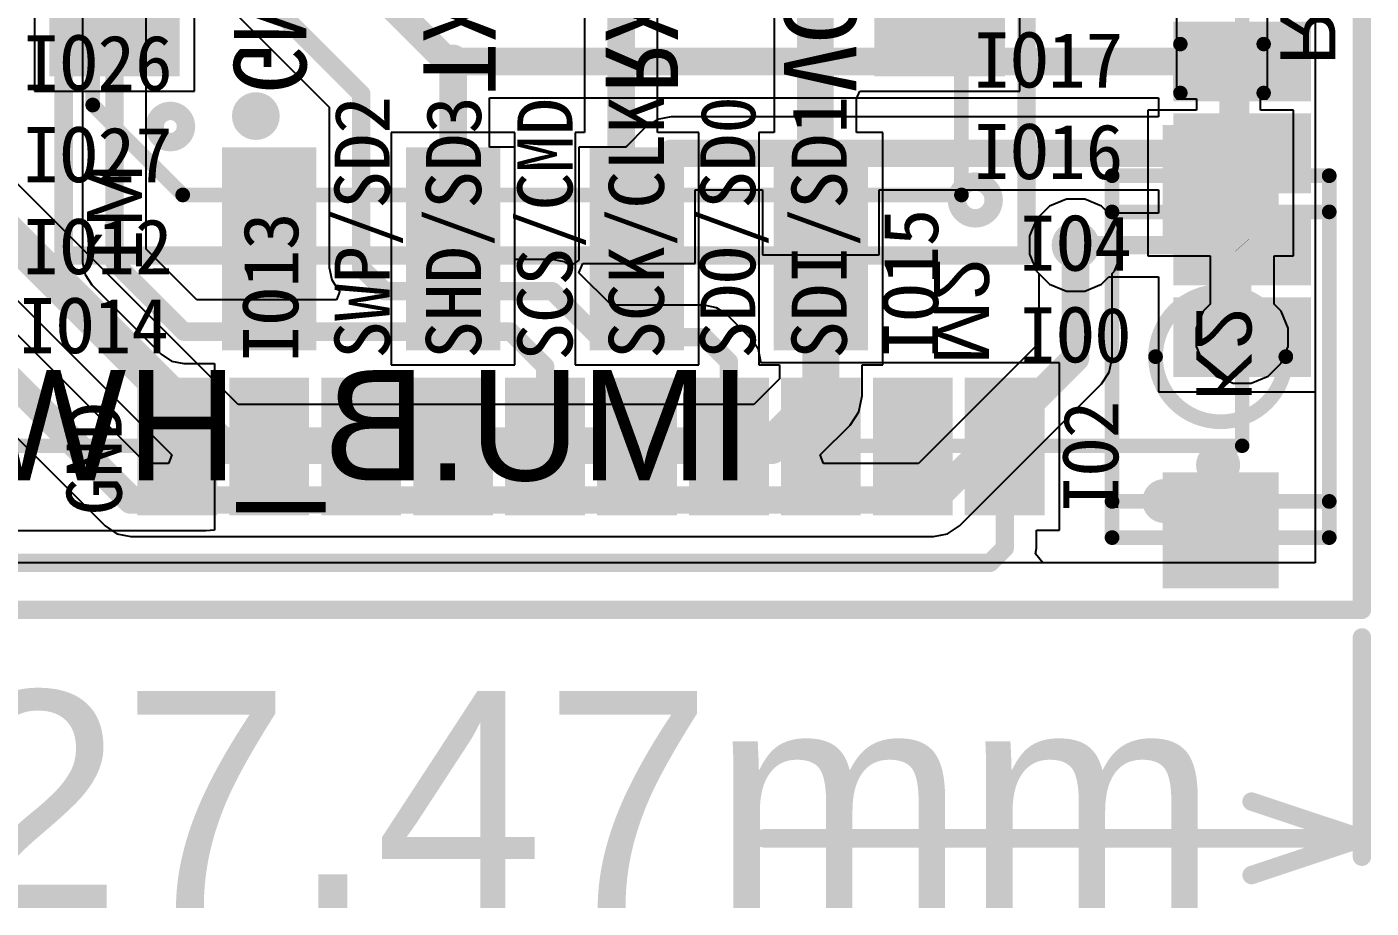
# Model space of a CAD drawing. Header units: millimetres. Extents: x -0.26 to 1.09, y -0.16 to 1.1.
# Drawn here: x 0.355 to 1.087, y -0.162 to 0.317 of the extents above; entities that cross this region are included whole.
import ezdxf

# ---------------------------------------------------------------- set-up
doc = ezdxf.new("R2010")
doc.units = ezdxf.units.MM
doc.header["$MEASUREMENT"] = 0
for name, color, linetype in [('BottomLayer', 5, 'Continuous'), ('BottomOverlay', 54, 'Continuous'), ('BottomPaste', 16, 'Continuous'), ('BottomSolder', 6, 'Continuous'), ('KeepOutLayer', 6, 'Continuous'), ('Mechanical2', 216, 'Continuous'), ('Mechanical3', 76, 'Continuous'), ('MultiLayer', 9, 'Continuous'), ('PadHoleLayer', 156, 'Continuous'), ('TopLayer', 1, 'Continuous'), ('TopOverlay', 2, 'Continuous'), ('TopPaste', 8, 'Continuous'), ('TopSolder', 216, 'Continuous'), ('ViaHoleLayer', 16, 'Continuous')]:
    doc.layers.add(name, color=color, linetype=linetype)
doc.styles.add('Arial', font='arial.ttf', dxfattribs={"height": 0.2})

# ---------------------------------------------------------------- blocks, each defined once
blk = doc.blocks.new('HI229_B_1')
at = {"layer": 'BottomLayer'}
for points in [[(-0.25591, 0.16772), (-0.19291, 0.16772), (-0.19291, 0.13228), (-0.25591, 0.13228)], [(0.19291, 0.16772), (0.25591, 0.16772), (0.25591, 0.13228), (0.19291, 0.13228)], [(-0.25591, 0.11772), (-0.19291, 0.11772), (-0.19291, 0.08228), (-0.25591, 0.08228)], [(0.19291, 0.11772), (0.25591, 0.11772), (0.25591, 0.08228), (0.19291, 0.08228)], [(-0.25591, 0.06772), (-0.19291, 0.06772), (-0.19291, 0.03228), (-0.25591, 0.03228)], [(0.19291, 0.06772), (0.25591, 0.06772), (0.25591, 0.03228), (0.19291, 0.03228)], [(-0.25591, 0.01772), (-0.19291, 0.01772), (-0.19291, -0.01772), (-0.25591, -0.01772)], [(0.19291, 0.01772), (0.25591, 0.01772), (0.25591, -0.01772), (0.19291, -0.01772)], [(-0.25591, -0.03228), (-0.19291, -0.03228), (-0.19291, -0.06772), (-0.25591, -0.06772)], [(0.19291, -0.03228), (0.25591, -0.03228), (0.25591, -0.06772), (0.19291, -0.06772)], [(-0.25591, -0.08228), (-0.19291, -0.08228), (-0.19291, -0.11772), (-0.25591, -0.11772)], [(0.19291, -0.08228), (0.25591, -0.08228), (0.25591, -0.11772), (0.19291, -0.11772)], [(-0.25591, -0.13228), (-0.19291, -0.13228), (-0.19291, -0.16772), (-0.25591, -0.16772)], [(0.19291, -0.13228), (0.25591, -0.13228), (0.25591, -0.16772), (0.19291, -0.16772)]]:
    blk.add_hatch(color=5, dxfattribs=at).paths.add_polyline_path(points)
at = {"layer": 'BottomPaste'}
for points in [[(-0.25591, 0.16772), (-0.19291, 0.16772), (-0.19291, 0.13228), (-0.25591, 0.13228)], [(0.19291, 0.16772), (0.25591, 0.16772), (0.25591, 0.13228), (0.19291, 0.13228)], [(-0.25591, 0.11772), (-0.19291, 0.11772), (-0.19291, 0.08228), (-0.25591, 0.08228)], [(0.19291, 0.11772), (0.25591, 0.11772), (0.25591, 0.08228), (0.19291, 0.08228)], [(-0.25591, 0.06772), (-0.19291, 0.06772), (-0.19291, 0.03228), (-0.25591, 0.03228)], [(0.19291, 0.06772), (0.25591, 0.06772), (0.25591, 0.03228), (0.19291, 0.03228)], [(-0.25591, 0.01772), (-0.19291, 0.01772), (-0.19291, -0.01772), (-0.25591, -0.01772)], [(0.19291, 0.01772), (0.25591, 0.01772), (0.25591, -0.01772), (0.19291, -0.01772)], [(-0.25591, -0.03228), (-0.19291, -0.03228), (-0.19291, -0.06772), (-0.25591, -0.06772)], [(0.19291, -0.03228), (0.25591, -0.03228), (0.25591, -0.06772), (0.19291, -0.06772)], [(-0.25591, -0.08228), (-0.19291, -0.08228), (-0.19291, -0.11772), (-0.25591, -0.11772)], [(0.19291, -0.08228), (0.25591, -0.08228), (0.25591, -0.11772), (0.19291, -0.11772)], [(-0.25591, -0.13228), (-0.19291, -0.13228), (-0.19291, -0.16772), (-0.25591, -0.16772)], [(0.19291, -0.13228), (0.25591, -0.13228), (0.25591, -0.16772), (0.19291, -0.16772)]]:
    blk.add_hatch(color=16, dxfattribs=at).paths.add_polyline_path(points)
at = {"layer": 'BottomSolder'}
for points in [[(-0.25991, 0.17172), (-0.18891, 0.17172), (-0.18891, 0.12828), (-0.25991, 0.12828)], [(0.18891, 0.17172), (0.25991, 0.17172), (0.25991, 0.12828), (0.18891, 0.12828)], [(-0.25991, 0.12172), (-0.18891, 0.12172), (-0.18891, 0.07828), (-0.25991, 0.07828)], [(0.18891, 0.12172), (0.25991, 0.12172), (0.25991, 0.07828), (0.18891, 0.07828)], [(-0.25991, 0.07172), (-0.18891, 0.07172), (-0.18891, 0.02828), (-0.25991, 0.02828)], [(0.18891, 0.07172), (0.25991, 0.07172), (0.25991, 0.02828), (0.18891, 0.02828)], [(-0.25991, 0.02172), (-0.18891, 0.02172), (-0.18891, -0.02172), (-0.25991, -0.02172)], [(0.18891, 0.02172), (0.25991, 0.02172), (0.25991, -0.02172), (0.18891, -0.02172)], [(-0.25991, -0.02828), (-0.18891, -0.02828), (-0.18891, -0.07172), (-0.25991, -0.07172)], [(0.18891, -0.02828), (0.25991, -0.02828), (0.25991, -0.07172), (0.18891, -0.07172)], [(-0.25991, -0.07828), (-0.18891, -0.07828), (-0.18891, -0.12172), (-0.25991, -0.12172)], [(0.18891, -0.07828), (0.25991, -0.07828), (0.25991, -0.12172), (0.18891, -0.12172)], [(-0.25991, -0.12828), (-0.18891, -0.12828), (-0.18891, -0.17172), (-0.25991, -0.17172)], [(0.18891, -0.12828), (0.25991, -0.12828), (0.25991, -0.17172), (0.18891, -0.17172)]]:
    blk.add_hatch(color=6, dxfattribs=at).paths.add_polyline_path(points)
at = {"layer": 'BottomOverlay', "const_width": 0.008}
for points in [[(-0.23622, 0.23622), (0.23622, 0.23622)], [(-0.23622, -0.18729), (-0.23622, 0.23622)], [(0.23622, -0.23622), (0.23622, 0.23622)], [(-0.23622, -0.18729), (-0.18729, -0.23622)], [(-0.18729, -0.23622), (0.23622, -0.23622)]]:
    blk.add_lwpolyline(points, dxfattribs=at)
at = {"layer": 'BottomOverlay'}
for points, const_width in [([(-0.23822, 0.23622, 1), (-0.23422, 0.23622, 1)], 0.004), ([(-0.23822, 0.23622, 1), (-0.23422, 0.23622, 1)], 0.004), ([(0.23422, 0.23622, 1), (0.23822, 0.23622, 1)], 0.004), ([(0.23422, 0.23622, 1), (0.23822, 0.23622, 1)], 0.004), ([(-0.23822, -0.18729, 1), (-0.23422, -0.18729, 1)], 0.004), ([(-0.23822, -0.18729, 1), (-0.23422, -0.18729, 1)], 0.004), ([(-0.18551, -0.199, 1), (-0.20249, -0.199, 1)], 0.01), ([(-0.20499, -0.199, 1), (-0.19999, -0.199, 1)], 0.005), ([(-0.18801, -0.199, 1), (-0.18301, -0.199, 1)], 0.005), ([(-0.18929, -0.23622, 1), (-0.18529, -0.23622, 1)], 0.004), ([(-0.18929, -0.23622, 1), (-0.18529, -0.23622, 1)], 0.004), ([(0.23422, -0.23622, 1), (0.23822, -0.23622, 1)], 0.004), ([(0.23422, -0.23622, 1), (0.23822, -0.23622, 1)], 0.004)]:
    blk.add_lwpolyline(points, format="xyb", close=True, dxfattribs=dict(at, const_width=const_width))
blk = doc.blocks.new('GY95T_B_2')
at = {"layer": 'BottomLayer'}
for points in [[(-0.24036, 0.12835), (-0.34272, 0.12835), (-0.34272, 0.17165), (-0.24036, 0.17165)], [(-0.28291, 0.17165), (-0.25291, 0.17165), (-0.25291, 0.13228), (-0.28291, 0.13228)], [(0.23844, 0.17165), (0.3408, 0.17165), (0.3408, 0.12835), (0.23844, 0.12835)], [(0.281, 0.13031), (0.251, 0.13031), (0.251, 0.16969), (0.281, 0.16969)], [(-0.24036, 0.02835), (-0.34272, 0.02835), (-0.34272, 0.07165), (-0.24036, 0.07165)], [(-0.28291, 0.06772), (-0.25291, 0.06772), (-0.25291, 0.02835), (-0.28291, 0.02835)], [(0.23844, 0.07165), (0.3408, 0.07165), (0.3408, 0.02835), (0.23844, 0.02835)], [(0.281, 0.03031), (0.251, 0.03031), (0.251, 0.06969), (0.281, 0.06969)], [(-0.24036, -0.07165), (-0.34272, -0.07165), (-0.34272, -0.02835), (-0.24036, -0.02835)], [(0.23844, -0.02835), (0.3408, -0.02835), (0.3408, -0.07165), (0.23844, -0.07165)], [(-0.28291, -0.03031), (-0.25291, -0.03031), (-0.25291, -0.06969), (-0.28291, -0.06969)], [(0.281, -0.06969), (0.251, -0.06969), (0.251, -0.03031), (0.281, -0.03031)], [(-0.24036, -0.17165), (-0.34272, -0.17165), (-0.34272, -0.12835), (-0.24036, -0.12835)], [(-0.28291, -0.13031), (-0.25291, -0.13031), (-0.25291, -0.16969), (-0.28291, -0.16969)], [(0.23844, -0.12835), (0.3408, -0.12835), (0.3408, -0.17165), (0.23844, -0.17165)], [(0.281, -0.16969), (0.251, -0.16969), (0.251, -0.13031), (0.281, -0.13031)]]:
    blk.add_hatch(color=5, dxfattribs=at).paths.add_polyline_path(points)
at = {"layer": 'BottomPaste'}
for points in [[(-0.24036, 0.12835), (-0.34272, 0.12835), (-0.34272, 0.17165), (-0.24036, 0.17165)], [(0.23844, 0.17165), (0.3408, 0.17165), (0.3408, 0.12835), (0.23844, 0.12835)], [(-0.24036, 0.02835), (-0.34272, 0.02835), (-0.34272, 0.07165), (-0.24036, 0.07165)], [(0.23844, 0.07165), (0.3408, 0.07165), (0.3408, 0.02835), (0.23844, 0.02835)], [(-0.24036, -0.07165), (-0.34272, -0.07165), (-0.34272, -0.02835), (-0.24036, -0.02835)], [(0.23844, -0.02835), (0.3408, -0.02835), (0.3408, -0.07165), (0.23844, -0.07165)], [(-0.24036, -0.17165), (-0.34272, -0.17165), (-0.34272, -0.12835), (-0.24036, -0.12835)], [(0.23844, -0.12835), (0.3408, -0.12835), (0.3408, -0.17165), (0.23844, -0.17165)]]:
    blk.add_hatch(color=16, dxfattribs=at).paths.add_polyline_path(points)
at = {"layer": 'BottomSolder'}
for points in [[(-0.23636, 0.12435), (-0.34672, 0.12435), (-0.34672, 0.17565), (-0.23636, 0.17565)], [(-0.28691, 0.17565), (-0.24891, 0.17565), (-0.24891, 0.12828), (-0.28691, 0.12828)], [(0.23444, 0.17565), (0.3448, 0.17565), (0.3448, 0.12435), (0.23444, 0.12435)], [(0.285, 0.12631), (0.247, 0.12631), (0.247, 0.17369), (0.285, 0.17369)], [(-0.23636, 0.02435), (-0.34672, 0.02435), (-0.34672, 0.07565), (-0.23636, 0.07565)], [(0.23444, 0.07565), (0.3448, 0.07565), (0.3448, 0.02435), (0.23444, 0.02435)], [(0.285, 0.02631), (0.247, 0.02631), (0.247, 0.07369), (0.285, 0.07369)], [(-0.28691, 0.07172), (-0.24891, 0.07172), (-0.24891, 0.02435), (-0.28691, 0.02435)], [(-0.23636, -0.07565), (-0.34672, -0.07565), (-0.34672, -0.02435), (-0.23636, -0.02435)], [(-0.28691, -0.02631), (-0.24891, -0.02631), (-0.24891, -0.07369), (-0.28691, -0.07369)], [(0.23444, -0.02435), (0.3448, -0.02435), (0.3448, -0.07565), (0.23444, -0.07565)], [(0.285, -0.07369), (0.247, -0.07369), (0.247, -0.02631), (0.285, -0.02631)], [(-0.23636, -0.17565), (-0.34672, -0.17565), (-0.34672, -0.12435), (-0.23636, -0.12435)], [(-0.28691, -0.12631), (-0.24891, -0.12631), (-0.24891, -0.17369), (-0.28691, -0.17369)], [(0.23444, -0.12435), (0.3448, -0.12435), (0.3448, -0.17565), (0.23444, -0.17565)], [(0.285, -0.17369), (0.247, -0.17369), (0.247, -0.12631), (0.285, -0.12631)]]:
    blk.add_hatch(color=6, dxfattribs=at).paths.add_polyline_path(points)
at = {"layer": 'MultiLayer'}
for points in [[(0.281, -0.06969), (0.251, -0.06969), (0.251, -0.03031), (0.281, -0.03031)], [(-0.28291, -0.13031), (-0.25291, -0.13031), (-0.25291, -0.16969), (-0.28291, -0.16969)]]:
    blk.add_hatch(color=9, dxfattribs=at).paths.add_polyline_path(points)
at = {"layer": 'PadHoleLayer'}
h = blk.add_hatch(color=156, dxfattribs=at)
edge = h.paths.add_edge_path()
edge.add_arc((-0.26791, 0.15197), 0.01181, 0, 360)
h = blk.add_hatch(color=156, dxfattribs=at)
edge = h.paths.add_edge_path()
edge.add_arc((0.266, 0.15), 0.01181, 0, 360)
h = blk.add_hatch(color=156, dxfattribs=at)
edge = h.paths.add_edge_path()
edge.add_arc((-0.26791, 0.04803), 0.01181, 0, 360)
h = blk.add_hatch(color=156, dxfattribs=at)
edge = h.paths.add_edge_path()
edge.add_arc((0.266, 0.05), 0.01181, 0, 360)
h = blk.add_hatch(color=156, dxfattribs=at)
edge = h.paths.add_edge_path()
edge.add_arc((-0.26791, -0.05), 0.01181, 0, 360)
h = blk.add_hatch(color=156, dxfattribs=at)
edge = h.paths.add_edge_path()
edge.add_arc((0.266, -0.05), 0.01181, 0, 360)
h = blk.add_hatch(color=156, dxfattribs=at)
edge = h.paths.add_edge_path()
edge.add_arc((-0.26791, -0.15), 0.01181, 0, 360)
h = blk.add_hatch(color=156, dxfattribs=at)
edge = h.paths.add_edge_path()
edge.add_arc((0.266, -0.15), 0.01181, 0, 360)
at = {"layer": 'TopLayer'}
for points in [[(-0.2876, 0.17165), (-0.24823, 0.17165), (-0.24823, 0.13228), (-0.2876, 0.13228)], [(0.28569, 0.13031), (0.24631, 0.13031), (0.24631, 0.16969), (0.28569, 0.16969)], [(-0.2876, 0.06772), (-0.24823, 0.06772), (-0.24823, 0.02835), (-0.2876, 0.02835)], [(0.28569, 0.03031), (0.24631, 0.03031), (0.24631, 0.06969), (0.28569, 0.06969)], [(-0.2876, -0.03031), (-0.24823, -0.03031), (-0.24823, -0.06969), (-0.2876, -0.06969)], [(0.281, -0.06969), (0.251, -0.06969), (0.251, -0.03031), (0.281, -0.03031)], [(-0.28291, -0.13031), (-0.25291, -0.13031), (-0.25291, -0.16969), (-0.28291, -0.16969)], [(0.28569, -0.16969), (0.24631, -0.16969), (0.24631, -0.13031), (0.28569, -0.13031)]]:
    blk.add_hatch(color=1, dxfattribs=at).paths.add_polyline_path(points)
at = {"layer": 'TopSolder'}
for points in [[(-0.2916, 0.17565), (-0.24423, 0.17565), (-0.24423, 0.12828), (-0.2916, 0.12828)], [(0.28969, 0.12631), (0.24231, 0.12631), (0.24231, 0.17369), (0.28969, 0.17369)], [(0.28969, 0.02631), (0.24231, 0.02631), (0.24231, 0.07369), (0.28969, 0.07369)], [(-0.2916, 0.07172), (-0.24423, 0.07172), (-0.24423, 0.02435), (-0.2916, 0.02435)], [(-0.2916, -0.02631), (-0.24423, -0.02631), (-0.24423, -0.07369), (-0.2916, -0.07369)], [(0.285, -0.07369), (0.247, -0.07369), (0.247, -0.02631), (0.285, -0.02631)], [(-0.28691, -0.12631), (-0.24891, -0.12631), (-0.24891, -0.17369), (-0.28691, -0.17369)], [(0.28969, -0.17369), (0.24231, -0.17369), (0.24231, -0.12631), (0.28969, -0.12631)]]:
    blk.add_hatch(color=216, dxfattribs=at).paths.add_polyline_path(points)
at = {"layer": 'BottomOverlay', "const_width": 0.01}
for points in [[(-0.29528, 0.26181), (0.29528, 0.26181)], [(-0.29528, 0.26181), (-0.29528, -0.26181)], [(0.29528, 0.26181), (0.29528, -0.26181)], [(-0.29528, -0.26181), (0.29528, -0.26181)]]:
    blk.add_lwpolyline(points, dxfattribs=at)
at = {"layer": 'BottomOverlay'}
for points, const_width in [([(-0.29778, 0.26181, 1), (-0.29278, 0.26181, 1)], 0.005), ([(-0.29778, 0.26181, 1), (-0.29278, 0.26181, 1)], 0.005), ([(0.29278, 0.26181, 1), (0.29778, 0.26181, 1)], 0.005), ([(0.29278, 0.26181, 1), (0.29778, 0.26181, 1)], 0.005), ([(-0.255, -0.234, 1), (-0.275, -0.234, 1)], 0.01), ([(-0.2775, -0.234, 1), (-0.2725, -0.234, 1)], 0.005), ([(-0.2575, -0.234, 1), (-0.2525, -0.234, 1)], 0.005), ([(-0.29778, -0.26181, 1), (-0.29278, -0.26181, 1)], 0.005), ([(-0.29778, -0.26181, 1), (-0.29278, -0.26181, 1)], 0.005), ([(-0.05645, -0.26181, 1), (-0.05145, -0.26181, 1)], 0.005), ([(0.05145, -0.26181, 1), (0.05645, -0.26181, 1)], 0.005), ([(0.29278, -0.26181, 1), (0.29778, -0.26181, 1)], 0.005), ([(0.29278, -0.26181, 1), (0.29778, -0.26181, 1)], 0.005)]:
    blk.add_lwpolyline(points, format="xyb", close=True, dxfattribs=dict(at, const_width=const_width))
at = {"layer": 'BottomOverlay', "const_width": 0.01}
blk.add_lwpolyline([(-0.05395, -0.26181, -1), (0.05395, -0.26181)], format="xyb", dxfattribs=at)
at = {"layer": 'Mechanical3', "text_generation_flag": 2}
for s, p in [('GND', (-0.207, 0.16919)), ('GND', (0.104, 0.17019)), ('TX', (-0.207, 0.06619)), ('IO', (0.13521, 0.06662)), ('PS', (0.12865, -0.02638)), ('RX', (-0.207, -0.033)), ('VCC', (-0.207, -0.13)), ('VCC', (0.104, -0.129))]:
    blk.add_text(s, height=0.03937, rotation=180, dxfattribs=at).set_placement(p)
blk = doc.blocks.new('ESP_32S_3')
at = {"layer": 'TopLayer'}
for points in [[(0.35987, -0.24856), (0.4268, -0.24856), (0.4268, -0.28399), (0.35987, -0.28399)], [(0.35987, -0.29856), (0.4268, -0.29856), (0.4268, -0.33399), (0.35987, -0.33399)], [(0.35987, -0.34856), (0.4268, -0.34856), (0.4268, -0.38399), (0.35987, -0.38399)], [(0.35987, -0.39856), (0.4268, -0.39856), (0.4268, -0.43399), (0.35987, -0.43399)], [(-0.20352, -0.50919), (-0.20352, -0.44226), (-0.16809, -0.44226), (-0.16809, -0.50919)], [(-0.15352, -0.50919), (-0.15352, -0.44226), (-0.11809, -0.44226), (-0.11809, -0.50919)], [(-0.10352, -0.50919), (-0.10352, -0.44226), (-0.06809, -0.44226), (-0.06809, -0.50919)], [(-0.05352, -0.50919), (-0.05352, -0.44226), (-0.01809, -0.44226), (-0.01809, -0.50919)], [(-0.00352, -0.50919), (-0.00352, -0.44226), (0.03191, -0.44226), (0.03191, -0.50919)], [(0.04648, -0.50919), (0.04648, -0.44226), (0.08191, -0.44226), (0.08191, -0.50919)], [(0.09648, -0.50919), (0.09648, -0.44226), (0.13191, -0.44226), (0.13191, -0.50919)], [(0.14648, -0.50919), (0.14648, -0.44226), (0.18191, -0.44226), (0.18191, -0.50919)], [(0.19648, -0.50919), (0.19648, -0.44226), (0.23191, -0.44226), (0.23191, -0.50919)], [(0.24648, -0.50919), (0.24648, -0.44226), (0.28191, -0.44226), (0.28191, -0.50919)]]:
    blk.add_hatch(color=1, dxfattribs=at).paths.add_polyline_path(points)
at = {"layer": 'TopPaste'}
for points in [[(0.35987, -0.24856), (0.4268, -0.24856), (0.4268, -0.28399), (0.35987, -0.28399)], [(0.35987, -0.29856), (0.4268, -0.29856), (0.4268, -0.33399), (0.35987, -0.33399)], [(0.35987, -0.34856), (0.4268, -0.34856), (0.4268, -0.38399), (0.35987, -0.38399)], [(0.35987, -0.39856), (0.4268, -0.39856), (0.4268, -0.43399), (0.35987, -0.43399)], [(-0.20352, -0.50919), (-0.20352, -0.44226), (-0.16809, -0.44226), (-0.16809, -0.50919)], [(-0.15352, -0.50919), (-0.15352, -0.44226), (-0.11809, -0.44226), (-0.11809, -0.50919)], [(-0.10352, -0.50919), (-0.10352, -0.44226), (-0.06809, -0.44226), (-0.06809, -0.50919)], [(-0.05352, -0.50919), (-0.05352, -0.44226), (-0.01809, -0.44226), (-0.01809, -0.50919)], [(-0.00352, -0.50919), (-0.00352, -0.44226), (0.03191, -0.44226), (0.03191, -0.50919)], [(0.04648, -0.50919), (0.04648, -0.44226), (0.08191, -0.44226), (0.08191, -0.50919)], [(0.09648, -0.50919), (0.09648, -0.44226), (0.13191, -0.44226), (0.13191, -0.50919)], [(0.14648, -0.50919), (0.14648, -0.44226), (0.18191, -0.44226), (0.18191, -0.50919)], [(0.19648, -0.50919), (0.19648, -0.44226), (0.23191, -0.44226), (0.23191, -0.50919)], [(0.24648, -0.50919), (0.24648, -0.44226), (0.28191, -0.44226), (0.28191, -0.50919)]]:
    blk.add_hatch(color=8, dxfattribs=at).paths.add_polyline_path(points)
at = {"layer": 'TopSolder'}
for points in [[(0.35587, -0.24456), (0.4308, -0.24456), (0.4308, -0.28799), (0.35587, -0.28799)], [(0.35587, -0.29456), (0.4308, -0.29456), (0.4308, -0.33799), (0.35587, -0.33799)], [(0.35587, -0.34456), (0.4308, -0.34456), (0.4308, -0.38799), (0.35587, -0.38799)], [(0.35587, -0.39456), (0.4308, -0.39456), (0.4308, -0.43799), (0.35587, -0.43799)], [(-0.20752, -0.51319), (-0.20752, -0.43826), (-0.16409, -0.43826), (-0.16409, -0.51319)], [(-0.15752, -0.51319), (-0.15752, -0.43826), (-0.11409, -0.43826), (-0.11409, -0.51319)], [(-0.10752, -0.51319), (-0.10752, -0.43826), (-0.06409, -0.43826), (-0.06409, -0.51319)], [(-0.05752, -0.51319), (-0.05752, -0.43826), (-0.01409, -0.43826), (-0.01409, -0.51319)], [(-0.00752, -0.51319), (-0.00752, -0.43826), (0.03591, -0.43826), (0.03591, -0.51319)], [(0.04248, -0.51319), (0.04248, -0.43826), (0.08591, -0.43826), (0.08591, -0.51319)], [(0.09248, -0.51319), (0.09248, -0.43826), (0.13591, -0.43826), (0.13591, -0.51319)], [(0.14248, -0.51319), (0.14248, -0.43826), (0.18591, -0.43826), (0.18591, -0.51319)], [(0.19248, -0.51319), (0.19248, -0.43826), (0.23591, -0.43826), (0.23591, -0.51319)], [(0.24248, -0.51319), (0.24248, -0.43826), (0.28591, -0.43826), (0.28591, -0.51319)]]:
    blk.add_hatch(color=216, dxfattribs=at).paths.add_polyline_path(points)
at = {"layer": 'TopOverlay', "const_width": 0.00787}
for points in [[(0.39333, -0.47533), (0.39333, 0.52861)], [(-0.31533, -0.47533), (0.39333, -0.47533)]]:
    blk.add_lwpolyline(points, dxfattribs=at)
at = {"layer": 'TopOverlay', "const_width": 0.00394}
blk.add_lwpolyline([(0.39136, -0.47533, 1), (0.3953, -0.47533, 1)], format="xyb", close=True, dxfattribs=at)
blk.add_lwpolyline([(0.39136, -0.47533, 1), (0.3953, -0.47533, 1)], format="xyb", close=True, dxfattribs=at)
at = {"layer": 'Mechanical3'}
for s, rotation, p in [('IO26', 360, (-0.27, -0.282)), ('IO17', 360, (0.24701, -0.28046)), ('SWP/SD2', 90, (-0.07029, -0.428)), ('SHD/SD3', 90, (-0.02057, -0.428)), ('SCS/CMD', 90, (0.02914, -0.429)), ('SCK/CLK', 90, (0.07886, -0.428)), ('SDO/SD0', 90, (0.12857, -0.428)), ('SDI/SD1', 90, (0.17829, -0.428)), ('IO27', 360, (-0.27, -0.332)), ('IO16', 360, (0.24701, -0.33031)), ('IO15', 90, (0.228, -0.428)), ('IO4', 360, (0.272, -0.38015)), ('IO12', 360, (-0.27, -0.382)), ('IO13', 90, (-0.12, -0.43)), ('IO14', 360, (-0.272, -0.425)), ('IO0', 360, (0.272, -0.43)), ('IO2', 90, (0.326, -0.512)), ('GND', 90, (-0.216, -0.513))]:
    blk.add_text(s, height=0.03, rotation=rotation, dxfattribs=at).set_placement(p)
blk = doc.blocks.new('KEY_SMD_2P_3_4_B_15')
at = {"layer": 'BottomLayer'}
for points in [[(-0.02756, 0.12205), (0.02756, 0.12205), (0.02756, 0.06693), (-0.02756, 0.06693)], [(-0.02756, -0.06693), (0.02756, -0.06693), (0.02756, -0.12205), (-0.02756, -0.12205)]]:
    blk.add_hatch(color=5, dxfattribs=at).paths.add_polyline_path(points)
at = {"layer": 'BottomPaste'}
for points in [[(-0.02756, 0.12205), (0.02756, 0.12205), (0.02756, 0.06693), (-0.02756, 0.06693)], [(-0.02756, -0.06693), (0.02756, -0.06693), (0.02756, -0.12205), (-0.02756, -0.12205)]]:
    blk.add_hatch(color=16, dxfattribs=at).paths.add_polyline_path(points)
at = {"layer": 'BottomSolder'}
for points in [[(-0.03156, 0.12605), (0.03156, 0.12605), (0.03156, 0.06293), (-0.03156, 0.06293)], [(-0.03156, -0.06293), (0.03156, -0.06293), (0.03156, -0.12605), (-0.03156, -0.12605)]]:
    blk.add_hatch(color=6, dxfattribs=at).paths.add_polyline_path(points)
at = {"layer": 'BottomOverlay', "const_width": 0.008}
for points in [[(-0.05906, -0.09843), (-0.05906, 0.09843)], [(-0.05906, 0.09843), (0.05906, 0.09843)], [(0.05906, -0.09843), (0.05906, 0.09843)], [(-0.05906, -0.09843), (0.05906, -0.09843)]]:
    blk.add_lwpolyline(points, dxfattribs=at)
at = {"layer": 'BottomOverlay', "const_width": 0.004}
for points in [[(-0.06106, 0.09843, 1), (-0.05706, 0.09843, 1)], [(-0.06106, 0.09843, 1), (-0.05706, 0.09843, 1)], [(0.05706, 0.09843, 1), (0.06106, 0.09843, 1)], [(0.05706, 0.09843, 1), (0.06106, 0.09843, 1)], [(-0.06106, -0.09843, 1), (-0.05706, -0.09843, 1)], [(-0.06106, -0.09843, 1), (-0.05706, -0.09843, 1)], [(0.05706, -0.09843, 1), (0.06106, -0.09843, 1)], [(0.05706, -0.09843, 1), (0.06106, -0.09843, 1)]]:
    blk.add_lwpolyline(points, format="xyb", close=True, dxfattribs=at)
at = {"layer": 'Mechanical2', "const_width": 0.008}
for points in [[(-0.05906, 0.07874), (0.05906, 0.07874)], [(-0.05906, -0.07874), (-0.05906, 0.07874)], [(0.05906, -0.07874), (0.05906, 0.07874)], [(-0.05906, -0.07874), (0.05906, -0.07874)]]:
    blk.add_lwpolyline(points, dxfattribs=at)
at = {"layer": 'Mechanical2'}
for points, const_width in [([(-0.06106, 0.07874, 1), (-0.05706, 0.07874, 1)], 0.004), ([(-0.06106, 0.07874, 1), (-0.05706, 0.07874, 1)], 0.004), ([(0.05706, 0.07874, 1), (0.06106, 0.07874, 1)], 0.004), ([(0.05706, 0.07874, 1), (0.06106, 0.07874, 1)], 0.004), ([(0.03543, 0, 1), (-0.03543, 0, 1)], 0.008), ([(-0.03743, 0, 1), (-0.03343, 0, 1)], 0.004), ([(0.03343, 0, 1), (0.03743, 0, 1)], 0.004), ([(-0.06106, -0.07874, 1), (-0.05706, -0.07874, 1)], 0.004), ([(-0.06106, -0.07874, 1), (-0.05706, -0.07874, 1)], 0.004), ([(0.05706, -0.07874, 1), (0.06106, -0.07874, 1)], 0.004), ([(0.05706, -0.07874, 1), (0.06106, -0.07874, 1)], 0.004)]:
    blk.add_lwpolyline(points, format="xyb", close=True, dxfattribs=dict(at, const_width=const_width))
blk = doc.blocks.new('0402_B_24')
at = {"layer": 'BottomLayer'}
for points in [[(-0.02953, 0.0128), (-0.00591, 0.0128), (-0.00591, -0.0128), (-0.02953, -0.0128)], [(0.00591, 0.0128), (0.02953, 0.0128), (0.02953, -0.0128), (0.00591, -0.0128)]]:
    blk.add_hatch(color=5, dxfattribs=at).paths.add_polyline_path(points)
at = {"layer": 'BottomPaste'}
for points in [[(-0.02953, 0.0128), (-0.00591, 0.0128), (-0.00591, -0.0128), (-0.02953, -0.0128)], [(0.00591, 0.0128), (0.02953, 0.0128), (0.02953, -0.0128), (0.00591, -0.0128)]]:
    blk.add_hatch(color=16, dxfattribs=at).paths.add_polyline_path(points)
at = {"layer": 'BottomSolder'}
for points in [[(-0.03153, 0.0148), (-0.00391, 0.0148), (-0.00391, -0.0148), (-0.03153, -0.0148)], [(0.00391, 0.0148), (0.03153, 0.0148), (0.03153, -0.0148), (0.00391, -0.0148)]]:
    blk.add_hatch(color=6, dxfattribs=at).paths.add_polyline_path(points)
at = {"layer": 'BottomOverlay', "const_width": 0.00787}
for points in [[(-0.03839, 0.02264), (-0.01181, 0.02264)], [(-0.03839, 0.02264), (-0.03839, -0.02264)], [(0.01181, 0.02264), (0.03839, 0.02264)], [(0.03839, 0.02264), (0.03839, -0.02264)], [(-0.03839, -0.02264), (-0.01181, -0.02264)], [(0.01181, -0.02264), (0.03839, -0.02264)]]:
    blk.add_lwpolyline(points, dxfattribs=at)
at = {"layer": 'BottomOverlay', "const_width": 0.00394}
for points in [[(-0.04035, 0.02264, 1), (-0.03642, 0.02264, 1)], [(-0.04035, 0.02264, 1), (-0.03642, 0.02264, 1)], [(-0.01378, 0.02264, 1), (-0.00984, 0.02264, 1)], [(0.00984, 0.02264, 1), (0.01378, 0.02264, 1)], [(0.03642, 0.02264, 1), (0.04035, 0.02264, 1)], [(0.03642, 0.02264, 1), (0.04035, 0.02264, 1)], [(-0.04035, -0.02264, 1), (-0.03642, -0.02264, 1)], [(-0.04035, -0.02264, 1), (-0.03642, -0.02264, 1)], [(-0.01378, -0.02264, 1), (-0.00984, -0.02264, 1)], [(0.00984, -0.02264, 1), (0.01378, -0.02264, 1)], [(0.03642, -0.02264, 1), (0.04035, -0.02264, 1)], [(0.03642, -0.02264, 1), (0.04035, -0.02264, 1)]]:
    blk.add_lwpolyline(points, format="xyb", close=True, dxfattribs=at)

msp = doc.modelspace()

# ---------------------------------------------------------------- hatches: boundary and pattern name
at = {"layer": 'BottomLayer'}
h = msp.add_hatch(color=5, dxfattribs=at)
edge = h.paths.add_edge_path()
edge.add_arc((0.47998, 0.26858), 0.013, 0, 360)
h = msp.add_hatch(color=5, dxfattribs=at)
edge = h.paths.add_edge_path()
edge.add_arc((0.92577, 0.19838), 0.013, 0, 360)
h = msp.add_hatch(color=5, dxfattribs=at)
edge = h.paths.add_edge_path()
edge.add_arc((1.01639, 0.14829), 0.013, 0, 360)
h = msp.add_hatch(color=5, dxfattribs=at)
edge = h.paths.add_edge_path()
edge.add_arc((1.0033, 0.07878), 0.012, 0, 360)
h = msp.add_hatch(color=5, dxfattribs=at)
edge = h.paths.add_edge_path()
edge.add_arc((0.97407, 0.05917), 0.012, 0, 360)
h = msp.add_hatch(color=5, dxfattribs=at)
edge = h.paths.add_edge_path()
edge.add_arc((1.0047, 0.04322), 0.013, 0, 360)
at = {"layer": 'TopLayer'}
h = msp.add_hatch(color=1, dxfattribs=at)
edge = h.paths.add_edge_path()
edge.add_arc((0.47998, 0.26858), 0.013, 0, 360)
h = msp.add_hatch(color=1, dxfattribs=at)
edge = h.paths.add_edge_path()
edge.add_arc((0.92577, 0.19838), 0.013, 0, 360)
h = msp.add_hatch(color=1, dxfattribs=at)
edge = h.paths.add_edge_path()
edge.add_arc((1.01639, 0.14829), 0.013, 0, 360)
h = msp.add_hatch(color=1, dxfattribs=at)
edge = h.paths.add_edge_path()
edge.add_arc((1.0033, 0.07878), 0.012, 0, 360)
h = msp.add_hatch(color=1, dxfattribs=at)
edge = h.paths.add_edge_path()
edge.add_arc((0.97407, 0.05917), 0.012, 0, 360)
h = msp.add_hatch(color=1, dxfattribs=at)
edge = h.paths.add_edge_path()
edge.add_arc((1.0047, 0.04322), 0.013, 0, 360)
at = {"layer": 'ViaHoleLayer'}
h = msp.add_hatch(color=16, dxfattribs=at)
edge = h.paths.add_edge_path()
edge.add_arc((0.47998, 0.26858), 0.0065, 0, 360)
h = msp.add_hatch(color=16, dxfattribs=at)
edge = h.paths.add_edge_path()
edge.add_arc((0.92577, 0.19838), 0.0065, 0, 360)
h = msp.add_hatch(color=16, dxfattribs=at)
edge = h.paths.add_edge_path()
edge.add_arc((1.01639, 0.14829), 0.0065, 0, 360)
h = msp.add_hatch(color=16, dxfattribs=at)
edge = h.paths.add_edge_path()
edge.add_arc((1.0033, 0.07878), 0.006, 0, 360)
h = msp.add_hatch(color=16, dxfattribs=at)
edge = h.paths.add_edge_path()
edge.add_arc((0.97407, 0.05917), 0.006, 0, 360)
h = msp.add_hatch(color=16, dxfattribs=at)
edge = h.paths.add_edge_path()
edge.add_arc((1.0047, 0.04322), 0.0065, 0, 360)

# ---------------------------------------------------------------- linework, layer by layer
at = {"layer": 'BottomLayer'}
for p, q in [((1.05603, 0.82725), (1.05603, 0.02549)), ((0.76186, 0.71438), (0.76186, 0.25958)), ((0.98064, 0.36108), (0.98064, 0.31346)), ((1.03023, 0.31346), (1.03023, 0.36108)), ((0.69851, 0.25958), (0.69851, 0.34418)), ((0.35959, 0.33946), (0.35959, 0.28218)), ((0.8954, 0.28218), (0.8954, 0.34161)), ((0.44659, 0.28218), (0.44659, 0.33218)), ((0.65875, 0.33594), (0.65875, 0.25958)), ((0.98064, 0.31346), (0.98064, 0.27802)), ((1.03023, 0.27802), (1.03023, 0.31346)), ((0.42027, 0.07962), (0.21274, 0.28715)), ((0.35959, 0.28218), (0.44659, 0.28218)), ((0.80672, 0.27788), (0.80841, 0.28218)), ((0.80672, 0.25958), (0.80672, 0.27788)), ((0.80841, 0.28218), (0.81172, 0.28218)), ((0.81172, 0.28218), (0.8954, 0.28218)), ((0.98064, 0.27802), (0.99162, 0.27802)), ((0.99162, 0.27802), (0.99162, 0.27176)), ((1.02629, 0.27176), (1.02629, 0.27802)), ((1.02629, 0.27802), (1.03023, 0.27802)), ((0.47033, 0.11167), (0.30422, 0.27778)), ((0.99162, 0.27176), (0.96514, 0.27176)), ((0.96514, 0.27176), (0.96514, 0.19264)), ((1.04426, 0.27176), (1.02629, 0.27176)), ((1.04426, 0.19264), (1.04426, 0.27176)), ((0.62091, 0.25958), (0.55361, 0.25958)), ((0.55361, 0.25958), (0.55361, 0.13322)), ((0.62091, 0.24702), (0.62091, 0.25958)), ((0.65875, 0.25958), (0.65361, 0.25958)), ((0.65361, 0.25958), (0.65361, 0.13322)), ((0.72091, 0.25958), (0.69851, 0.25958)), ((0.72091, 0.13322), (0.72091, 0.25958)), ((0.76186, 0.25958), (0.75361, 0.25958)), ((0.75361, 0.25958), (0.75361, 0.13322)), ((0.82091, 0.25958), (0.80672, 0.25958)), ((0.82091, 0.13322), (0.82091, 0.25958)), ((0.19045, 0.25321), (0.39798, 0.04568)), ((0.26592, 0.25263), (0.43431, 0.08424)), ((0.62091, 0.19302), (0.62091, 0.24702)), ((0.91161, 0.21957), (0.90457, 0.21254)), ((0.92079, 0.22338), (0.91161, 0.21957)), ((0.93074, 0.22338), (0.92079, 0.22338)), ((0.93993, 0.21957), (0.93074, 0.22338)), ((0.94696, 0.21254), (0.93993, 0.21957)), ((0.90457, 0.21254), (0.90077, 0.20335)), ((0.95077, 0.20335), (0.94696, 0.21254)), ((0.90077, 0.20335), (0.90077, 0.1934)), ((0.95077, 0.1934), (0.95077, 0.20335)), ((0.62091, 0.13322), (0.62091, 0.19302)), ((0.90077, 0.1934), (0.90457, 0.18421)), ((0.94696, 0.18421), (0.95077, 0.1934)), ((0.96514, 0.19264), (0.99906, 0.19264)), ((0.99906, 0.19264), (0.99906, 0.16632)), ((1.03373, 0.16632), (1.03373, 0.19264)), ((1.03373, 0.19264), (1.04426, 0.19264)), ((0.90457, 0.18421), (0.90588, 0.1829)), ((0.90588, 0.1829), (0.90588, 0.14513)), ((0.94565, 0.1829), (0.94696, 0.18421)), ((0.94565, 0.1369), (0.94565, 0.1829)), ((0.9952, 0.16246), (0.99139, 0.15327)), ((0.99906, 0.16632), (0.9952, 0.16246)), ((1.03759, 0.16246), (1.03373, 0.16632)), ((1.04139, 0.15327), (1.03759, 0.16246)), ((0.99139, 0.15327), (0.99139, 0.14332)), ((1.04139, 0.14332), (1.04139, 0.15327)), ((0.90588, 0.14513), (0.84037, 0.07962)), ((0.99139, 0.14332), (0.9952, 0.13413)), ((1.03759, 0.13413), (1.04139, 0.14332)), ((0.55361, 0.13322), (0.62091, 0.13322)), ((0.65361, 0.13322), (0.72091, 0.13322)), ((0.75361, 0.13322), (0.76483, 0.13322)), ((0.76483, 0.13322), (0.76483, 0.12565)), ((0.80969, 0.11636), (0.80969, 0.13322)), ((0.80969, 0.13322), (0.82091, 0.13322)), ((0.94414, 0.12929), (0.94565, 0.1369)), ((0.9952, 0.13413), (1.00223, 0.1271)), ((1.03056, 0.1271), (1.03759, 0.13413)), ((0.76483, 0.12565), (0.75085, 0.11167)), ((0.93983, 0.12284), (0.94414, 0.12929)), ((1.00223, 0.1271), (1.01142, 0.12329)), ((1.02137, 0.12329), (1.03056, 0.1271)), ((0.86267, 0.04568), (0.93983, 0.12284)), ((1.01142, 0.12329), (1.02137, 0.12329)), ((0.75085, 0.11167), (0.47033, 0.11167)), ((0.80798, 0.10777), (0.80969, 0.11636)), ((0.80312, 0.1005), (0.80798, 0.10777)), ((0.78687, 0.08424), (0.80312, 0.1005)), ((0.43431, 0.08424), (0.4324, 0.07962)), ((0.78878, 0.07962), (0.78687, 0.08424)), ((0.4324, 0.07962), (0.42027, 0.07962)), ((0.84037, 0.07962), (0.78878, 0.07962)), ((0.39798, 0.04568), (0.40443, 0.04137)), ((0.85622, 0.04137), (0.86267, 0.04568)), ((0.40443, 0.04137), (0.41204, 0.03986)), ((0.41204, 0.03986), (0.84861, 0.03986)), ((0.84861, 0.03986), (0.85622, 0.04137)), ((1.05603, 0.02549), (0.02549, 0.02549))]:
    msp.add_line(p, q, dxfattribs=at)
for points, const_width in [([(0.78429, 0.17475), (0.78429, 0.75591)], 0.02), ([(0.67863, 0.20403), (0.67863, 0.34418)], 0.015), ([(1.00896, 0.2322), (1.00896, 0.29083)], 0.01), ([(0.19868, 0.27309), (0.41204, 0.05974)], 0.015), ([(0.28179, 0.26849), (0.46104, 0.08924)], 0.02), ([(1.0047, 0.2322), (1.01639, 0.22051)], 0.01), ([(0.78726, 0.1964), (0.78726, 0.22002)], 0.02), ([(1.01639, 0.14829), (1.01639, 0.22051)], 0.01), ([(0.78726, 0.11636), (0.78726, 0.1964)], 0.02), ([(0.92577, 0.1369), (0.92577, 0.19838)], 0.015), ([(0.84861, 0.05974), (0.92577, 0.1369)], 0.015), ([(0.76014, 0.08924), (0.78726, 0.11636)], 0.02), ([(0.46104, 0.08924), (0.76014, 0.08924)], 0.02), ([(0.41204, 0.05974), (0.84861, 0.05974)], 0.015)]:
    msp.add_lwpolyline(points, dxfattribs=dict(at, const_width=const_width))
for points, const_width in [([(1.00646, 0.29083, 1), (1.01146, 0.29083, 1)], 0.005), ([(1.0022, 0.2322, 1), (1.0072, 0.2322, 1)], 0.005), ([(1.00646, 0.2322, 1), (1.01146, 0.2322, 1)], 0.005), ([(0.78226, 0.22002, 1), (0.79226, 0.22002, 1)], 0.01), ([(1.01389, 0.22051, 1), (1.01889, 0.22051, 1)], 0.005), ([(1.01389, 0.22051, 1), (1.01889, 0.22051, 1)], 0.005), ([(0.67488, 0.20403, 1), (0.68238, 0.20403, 1)], 0.0075), ([(0.78226, 0.1964, 1), (0.79226, 0.1964, 1)], 0.01), ([(0.78226, 0.1964, 1), (0.79226, 0.1964, 1)], 0.01), ([(0.92202, 0.19838, 1), (0.92952, 0.19838, 1)], 0.0075), ([(0.77929, 0.17475, 1), (0.78929, 0.17475, 1)], 0.01), ([(1.01389, 0.14829, 1), (1.01889, 0.14829, 1)], 0.005), ([(0.92202, 0.1369, 1), (0.92952, 0.1369, 1)], 0.0075), ([(0.92202, 0.1369, 1), (0.92952, 0.1369, 1)], 0.0075), ([(0.78226, 0.11636, 1), (0.79226, 0.11636, 1)], 0.01), ([(0.78226, 0.11636, 1), (0.79226, 0.11636, 1)], 0.01), ([(0.45604, 0.08924, 1), (0.46604, 0.08924, 1)], 0.01), ([(0.45604, 0.08924, 1), (0.46604, 0.08924, 1)], 0.01), ([(0.75514, 0.08924, 1), (0.76514, 0.08924, 1)], 0.01), ([(0.75514, 0.08924, 1), (0.76514, 0.08924, 1)], 0.01), ([(0.40829, 0.05974, 1), (0.41579, 0.05974, 1)], 0.0075), ([(0.40829, 0.05974, 1), (0.41579, 0.05974, 1)], 0.0075), ([(0.84486, 0.05974, 1), (0.85236, 0.05974, 1)], 0.0075), ([(0.84486, 0.05974, 1), (0.85236, 0.05974, 1)], 0.0075)]:
    msp.add_lwpolyline(points, format="xyb", close=True, dxfattribs=dict(at, const_width=const_width))
at = {"layer": 'KeepOutLayer', "const_width": 0.01}
for points in [[(1.08152, 0), (1.08152, 0.85274)], [(0, 0), (1.08152, 0)]]:
    msp.add_lwpolyline(points, dxfattribs=at)
at = {"layer": 'KeepOutLayer', "const_width": 0.005}
msp.add_lwpolyline([(1.07902, 0, 1), (1.08402, 0, 1)], format="xyb", close=True, dxfattribs=at)
msp.add_lwpolyline([(1.07902, 0, 1), (1.08402, 0, 1)], format="xyb", close=True, dxfattribs=at)
at = {"layer": 'Mechanical2', "const_width": 0.01}
for points in [[(1.08152, -0.1343), (1.08152, -0.015)], [(1.02152, -0.1043), (1.08152, -0.1243)], [(0.75622, -0.1243), (1.08152, -0.1243)], [(1.02152, -0.1443), (1.08152, -0.1243)]]:
    msp.add_lwpolyline(points, dxfattribs=at)
at = {"layer": 'Mechanical2', "const_width": 0.005}
for points in [[(1.07902, -0.015, 1), (1.08402, -0.015, 1)], [(1.01902, -0.1043, 1), (1.02402, -0.1043, 1)], [(0.75372, -0.1243, 1), (0.75872, -0.1243, 1)], [(1.07902, -0.1243, 1), (1.08402, -0.1243, 1)], [(1.07902, -0.1243, 1), (1.08402, -0.1243, 1)], [(1.07902, -0.1243, 1), (1.08402, -0.1243, 1)], [(1.07902, -0.1343, 1), (1.08402, -0.1343, 1)], [(1.01902, -0.1443, 1), (1.02402, -0.1443, 1)]]:
    msp.add_lwpolyline(points, format="xyb", close=True, dxfattribs=at)
at = {"layer": 'TopLayer'}
for p, q in [((0.38576, 0.48589), (0.38576, 0.18898)), ((0.42042, 0.19616), (0.42042, 0.48589)), ((0.44272, 0.35069), (0.51993, 0.27348)), ((0.60714, 0.25171), (0.60714, 0.27841)), ((0.60714, 0.27841), (0.97093, 0.27841)), ((0.97093, 0.27841), (0.97093, 0.26818)), ((0.51993, 0.27348), (0.51993, 0.18619)), ((0.69824, 0.26666), (0.69179, 0.26235)), ((0.70584, 0.26818), (0.69824, 0.26666)), ((0.97093, 0.26818), (0.70584, 0.26818)), ((0.69179, 0.26235), (0.68172, 0.25228)), ((0.62091, 0.25171), (0.60714, 0.25171)), ((0.62091, 0.19063), (0.62091, 0.25171)), ((0.68133, 0.25171), (0.65558, 0.25171)), ((0.65558, 0.25171), (0.65558, 0.19016)), ((0.68172, 0.25228), (0.68133, 0.25171)), ((0.71895, 0.18834), (0.71895, 0.22841)), ((0.71895, 0.22841), (0.75558, 0.22841)), ((0.75558, 0.22841), (0.75558, 0.19302)), ((0.81895, 0.19302), (0.81895, 0.22841)), ((0.81895, 0.22841), (0.97093, 0.22841)), ((0.97093, 0.22841), (0.97093, 0.21571)), ((0.91161, 0.21957), (0.90457, 0.21254)), ((0.92079, 0.22338), (0.91161, 0.21957)), ((0.93074, 0.22338), (0.92079, 0.22338)), ((0.93993, 0.21957), (0.93074, 0.22338)), ((0.94379, 0.21571), (0.93993, 0.21957)), ((0.90457, 0.21254), (0.90077, 0.20335)), ((0.97093, 0.21571), (0.94379, 0.21571)), ((0.90077, 0.20335), (0.90077, 0.1934)), ((0.44795, 0.16863), (0.42042, 0.19616)), ((0.6412, 0.19063), (0.62091, 0.19063)), ((0.64784, 0.18931), (0.6412, 0.19063)), ((0.65558, 0.19016), (0.65107, 0.18715)), ((0.75558, 0.19302), (0.81895, 0.19302)), ((0.90077, 0.1934), (0.90457, 0.18421)), ((0.38576, 0.18898), (0.38708, 0.18235)), ((0.51993, 0.18619), (0.52125, 0.17955)), ((0.65107, 0.18715), (0.64784, 0.18931)), ((0.65568, 0.18334), (0.65775, 0.18834)), ((0.67339, 0.16563), (0.65568, 0.18334)), ((0.65775, 0.18834), (0.71895, 0.18834)), ((0.90457, 0.18421), (0.91161, 0.17718)), ((0.38708, 0.18235), (0.39083, 0.17673)), ((0.39083, 0.17673), (0.42852, 0.13904)), ((0.52125, 0.17955), (0.525, 0.17393)), ((0.91161, 0.17718), (0.92079, 0.17338)), ((0.93074, 0.17338), (0.93993, 0.17718)), ((0.93993, 0.17718), (0.94379, 0.18104)), ((0.94379, 0.18104), (0.97093, 0.18104)), ((0.97093, 0.18104), (0.97093, 0.11858)), ((0.52377, 0.16863), (0.44795, 0.16863)), ((0.52568, 0.17325), (0.52377, 0.16863)), ((0.525, 0.17393), (0.52568, 0.17325)), ((0.92079, 0.17338), (0.93074, 0.17338)), ((0.72387, 0.16563), (0.67339, 0.16563)), ((0.73051, 0.16431), (0.72387, 0.16563)), ((0.73613, 0.16055), (0.73051, 0.16431)), ((0.74952, 0.14717), (0.73613, 0.16055)), ((0.75327, 0.14154), (0.74952, 0.14717)), ((0.42852, 0.13904), (0.43414, 0.13529)), ((0.75459, 0.13491), (0.75327, 0.14154)), ((0.43414, 0.13529), (0.44077, 0.13397)), ((0.44077, 0.13397), (0.45754, 0.13397)), ((0.45754, 0.13397), (0.45754, 0.04338)), ((0.75459, 0.13431), (0.75459, 0.13491)), ((0.91698, 0.13431), (0.75459, 0.13431)), ((0.91698, 0.04338), (0.91698, 0.13431)), ((0.97093, 0.11858), (1.05603, 0.11858)), ((1.05603, 0.11858), (1.05603, 0.02549)), ((0.45274, 0.04292), (0.32484, 0.04292)), ((0.45754, 0.04338), (0.45274, 0.04292)), ((0.90459, 0.03352), (0.90459, 0.04338)), ((0.90459, 0.04338), (0.91698, 0.04338)), ((0.90399, 0.03049), (0.90459, 0.03352)), ((0.9079, 0.02549), (0.90399, 0.03049)), ((1.05603, 0.02549), (0.9079, 0.02549))]:
    msp.add_line(p, q, dxfattribs=at)
for points, const_width in [([(0.40309, 0.18898), (0.40309, 0.48589)], 0.01), ([(0.49612, 0.38632), (0.58249, 0.29995)], 0.015), ([(0.45498, 0.36295), (0.53726, 0.28066)], 0.01), ([(0.58249, 0.29995), (0.58249, 0.29995)], 0.015), ([(0.58249, 0.29995), (0.58742, 0.29995)], 0.015), ([(0.58249, 0.29995), (0.58726, 0.29518)], 0.015), ([(0.58742, 0.29995), (0.58907, 0.29829)], 0.015), ([(0.58726, 0.22002), (0.58726, 0.29518)], 0.015), ([(0.58907, 0.29829), (1.01639, 0.29829)], 0.015), ([(0.53726, 0.18619), (0.53726, 0.28066)], 0.01), ([(0.69577, 0.23822), (0.70584, 0.24829)], 0.015), ([(0.70584, 0.24829), (1.01639, 0.24829)], 0.015), ([(0.69577, 0.20985), (0.69577, 0.23822)], 0.015), ([(0.92577, 0.19838), (1.01631, 0.19838)], 0.01), ([(1.01631, 0.19838), (1.01639, 0.19829)], 0.01), ([(0.40309, 0.18898), (0.44077, 0.1513)], 0.01), ([(0.53726, 0.18619), (0.55015, 0.1733)], 0.01), ([(0.55015, 0.1733), (0.6412, 0.1733)], 0.01), ([(0.6412, 0.1733), (0.66621, 0.14829)], 0.01), ([(0.44077, 0.1513), (0.61854, 0.1513)], 0.01), ([(0.61854, 0.1513), (0.63726, 0.13258)], 0.01), ([(0.66621, 0.14829), (0.72387, 0.14829)], 0.01), ([(0.72387, 0.14829), (0.73726, 0.13491)], 0.01), ([(0.73726, 0.08885), (0.73726, 0.13491)], 0.01), ([(0.63726, 0.08885), (0.63726, 0.13258)], 0.01), ([(0.88726, 0.03352), (0.88726, 0.08885)], 0.01), ([(0.87933, 0.02559), (0.88726, 0.03352)], 0.01), ([(0.31766, 0.02559), (0.87933, 0.02559)], 0.01)]:
    msp.add_lwpolyline(points, dxfattribs=dict(at, const_width=const_width))
for points, const_width in [([(0.57874, 0.29995, 1), (0.58624, 0.29995, 1)], 0.0075), ([(0.57874, 0.29995, 1), (0.58624, 0.29995, 1)], 0.0075), ([(0.57874, 0.29995, 1), (0.58624, 0.29995, 1)], 0.0075), ([(0.57874, 0.29995, 1), (0.58624, 0.29995, 1)], 0.0075), ([(0.57874, 0.29995, 1), (0.58624, 0.29995, 1)], 0.0075), ([(0.58367, 0.29995, 1), (0.59117, 0.29995, 1)], 0.0075), ([(0.58367, 0.29995, 1), (0.59117, 0.29995, 1)], 0.0075), ([(0.58351, 0.29518, 1), (0.59101, 0.29518, 1)], 0.0075), ([(0.58351, 0.29518, 1), (0.59101, 0.29518, 1)], 0.0075), ([(0.58532, 0.29829, 1), (0.59282, 0.29829, 1)], 0.0075), ([(0.58532, 0.29829, 1), (0.59282, 0.29829, 1)], 0.0075), ([(1.01264, 0.29829, 1), (1.02014, 0.29829, 1)], 0.0075), ([(0.53476, 0.28066, 1), (0.53976, 0.28066, 1)], 0.005), ([(0.53476, 0.28066, 1), (0.53976, 0.28066, 1)], 0.005), ([(0.7021, 0.24829, 1), (0.70959, 0.24829, 1)], 0.0075), ([(0.7021, 0.24829, 1), (0.70959, 0.24829, 1)], 0.0075), ([(1.01264, 0.24829, 1), (1.02014, 0.24829, 1)], 0.0075), ([(0.69202, 0.23822, 1), (0.69952, 0.23822, 1)], 0.0075), ([(0.69202, 0.23822, 1), (0.69952, 0.23822, 1)], 0.0075), ([(0.58351, 0.22002, 1), (0.59101, 0.22002, 1)], 0.0075), ([(0.69202, 0.20985, 1), (0.69952, 0.20985, 1)], 0.0075), ([(0.92327, 0.19838, 1), (0.92827, 0.19838, 1)], 0.005), ([(1.01381, 0.19838, 1), (1.01881, 0.19838, 1)], 0.005), ([(1.01381, 0.19838, 1), (1.01881, 0.19838, 1)], 0.005), ([(1.01389, 0.19829, 1), (1.01889, 0.19829, 1)], 0.005), ([(0.40059, 0.18898, 1), (0.40559, 0.18898, 1)], 0.005), ([(0.40059, 0.18898, 1), (0.40559, 0.18898, 1)], 0.005), ([(0.53476, 0.18619, 1), (0.53976, 0.18619, 1)], 0.005), ([(0.53476, 0.18619, 1), (0.53976, 0.18619, 1)], 0.005), ([(0.54765, 0.1733, 1), (0.55265, 0.1733, 1)], 0.005), ([(0.54765, 0.1733, 1), (0.55265, 0.1733, 1)], 0.005), ([(0.6387, 0.1733, 1), (0.6437, 0.1733, 1)], 0.005), ([(0.6387, 0.1733, 1), (0.6437, 0.1733, 1)], 0.005), ([(0.43827, 0.1513, 1), (0.44327, 0.1513, 1)], 0.005), ([(0.43827, 0.1513, 1), (0.44327, 0.1513, 1)], 0.005), ([(0.61604, 0.1513, 1), (0.62104, 0.1513, 1)], 0.005), ([(0.61604, 0.1513, 1), (0.62104, 0.1513, 1)], 0.005), ([(0.66371, 0.14829, 1), (0.66871, 0.14829, 1)], 0.005), ([(0.66371, 0.14829, 1), (0.66871, 0.14829, 1)], 0.005), ([(0.72137, 0.14829, 1), (0.72637, 0.14829, 1)], 0.005), ([(0.72137, 0.14829, 1), (0.72637, 0.14829, 1)], 0.005), ([(0.73476, 0.13491, 1), (0.73976, 0.13491, 1)], 0.005), ([(0.73476, 0.13491, 1), (0.73976, 0.13491, 1)], 0.005), ([(0.63476, 0.13258, 1), (0.63976, 0.13258, 1)], 0.005), ([(0.63476, 0.13258, 1), (0.63976, 0.13258, 1)], 0.005), ([(0.63476, 0.08885, 1), (0.63976, 0.08885, 1)], 0.005), ([(0.73476, 0.08885, 1), (0.73976, 0.08885, 1)], 0.005), ([(0.88476, 0.08885, 1), (0.88976, 0.08885, 1)], 0.005), ([(0.88476, 0.03352, 1), (0.88976, 0.03352, 1)], 0.005), ([(0.88476, 0.03352, 1), (0.88976, 0.03352, 1)], 0.005), ([(0.87683, 0.02559, 1), (0.88183, 0.02559, 1)], 0.005), ([(0.87683, 0.02559, 1), (0.88183, 0.02559, 1)], 0.005)]:
    msp.add_lwpolyline(points, format="xyb", close=True, dxfattribs=dict(at, const_width=const_width))

# ---------------------------------------------------------------- block references
for name, p in [('ESP_32S_3', (0.62306, 0.56457)), ('HI229_B_1', (0.6275, 0.46189)), ('KEY_SMD_2P_3_4_B_15', (1.0047, 0.13771))]:
    msp.add_blockref(name, p)
at = {"rotation": 90}
for name, p in [('GY95T_B_2', (0.63726, 0.48794)), ('0402_B_24', (1.00544, 0.31955))]:
    msp.add_blockref(name, p, dxfattribs=at)

# ---------------------------------------------------------------- texts
at = {"layer": 'BottomOverlay', "style": 'Arial', "text_generation_flag": 2}
for s, rotation, p in [('R2', 270, (1.0371, 0.29622)), ('M1', 90, (0.41809, 0.24293)), ('M2', 270, (0.84872, 0.13324)), ('K2', 270, (0.99148, 0.11339))]:
    msp.add_text(s, height=0.03, rotation=rotation, dxfattribs=at).set_placement(p)
msp.add_text('IMU.B_HW2.1', height=0.06, dxfattribs=at).set_placement((0.74952, 0.07039))
at = {"layer": 'Mechanical2', "style": 'Arial'}
msp.add_text('27.47mm', height=0.11811, dxfattribs=at).set_placement((0.31539, -0.16227))

doc.saveas('drawing.dxf')
